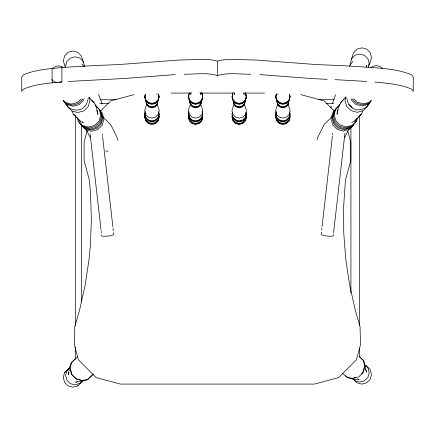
<?xml version="1.0" encoding="UTF-8"?>
<svg xmlns="http://www.w3.org/2000/svg" width="435" height="435" viewBox="0 0 435 435"><rect width="100%" height="100%" fill="white"/><g stroke="black" fill="none" stroke-linecap="round" stroke-linejoin="round"><path stroke-width="0.65" d="M366.346 67.12L366.449 65.163L366.112 66.327M321.237 234.035L321.47 232.018M321.699 230.006L321.927 227.989M322.079 226.64L332.405 136.024M332.558 134.676L332.715 133.327M333.438 234.063L333.21 236.08C329.3 236.558 324.869 236.053 321.16 234.71M333.591 232.72L344.917 133.349M277.96 94.531L278.041 93.846M190.927 92.573L190.66 94.531L191.155 92.693M234.579 92.573L234.313 94.531L234.644 93.307M345.82 96.782L344.933 100.365L346.684 106.336L351.181 110.707L357.233 112.306L363.203 110.707L367.504 106.336L367.945 104.541M355.487 121.773L355.188 122.969L350.893 127.341L344.917 128.939L338.87 127.341L334.368 122.969L332.623 116.999L334.096 111.028L336.244 108.842M356.265 120.723L355.971 121.914L351.67 126.286L345.694 127.885L339.648 126.286L335.151 121.914L333.4 115.944L334.874 109.973L339.175 105.602M357.488 117.88L356.749 120.865L352.448 125.231L346.478 126.835L340.431 125.231L335.929 120.865L334.178 114.894L335.651 108.924L339.952 104.552M87.196 130.456L84.129 141.913L84.129 160.656L89.414 180.384L90.545 193.45L91.388 219.67L90.333 245.878L89.099 258.934L85.222 284.876L79.485 310.47L74.787 326.652L74.341 344.634L78.414 359.832L96.168 377.585L120.419 384.083L314.418 384.083L338.664 377.585L356.417 359.832L360.49 344.634L360.049 326.652L355.346 310.47L349.609 284.876L345.733 258.934L343.737 232.779L343.634 206.554L345.417 180.384L350.789 160.336L350.789 142.234L347.842 131.239M69.85 367.809L66.854 370.783L65.598 375.459L66.859 380.152L70.291 383.616L74.978 384.91L80.013 383.349M75.619 358.522L70.834 363.258L69.225 369.277L68.366 374.85L69.013 372.442M145.29 94.292L144.811 96.26L145.768 99.805L148.378 102.399L151.94 103.351L155.507 102.399L158.117 99.805L159.074 96.26L158.438 93.699M145.448 94.216L144.811 96.777L145.768 100.322L148.378 102.916L151.94 103.867L155.507 102.916L158.117 100.322L159.074 96.777L158.596 94.808M145.448 94.732L144.811 97.293L145.768 100.838L148.378 103.432L151.94 104.384L155.507 103.432L158.117 100.838L159.074 97.293L158.596 95.325M146.339 100.556L146.024 101.931L146.818 104.873L148.982 107.026L151.94 107.815L154.903 107.026L157.068 104.873L157.861 101.736M145.29 111.817L144.811 113.785L145.768 117.33L148.378 119.924L151.94 120.876L155.507 119.924L158.117 117.33L159.074 113.785L158.596 111.817M145.448 111.741L144.811 114.296L145.768 117.847L148.378 120.441L151.94 121.392L155.507 120.441L158.117 117.847L159.074 114.296L158.596 112.328M145.448 112.257L144.811 114.813L145.768 118.358L148.378 120.957L151.94 121.903L155.507 120.957L158.117 118.358L159.074 114.813L158.596 112.844M145.127 114.981L144.811 116.362L145.768 119.908L148.378 122.501L151.94 123.453L155.507 122.501L158.117 119.908L159.074 116.362L158.753 114.981M145.127 115.498L144.811 116.874L145.768 120.419L148.378 123.018L151.94 123.964L155.507 123.018L158.117 120.419L159.074 116.874L158.596 114.905M145.127 116.014L144.811 117.39L145.768 120.935L148.378 123.535L151.94 124.481L155.507 123.535L158.117 120.935L159.074 117.39L158.596 115.422M189.415 92.519L188.458 96.064L189.415 99.805L192.025 102.399L195.592 103.351L199.159 102.399L201.769 99.805L202.721 96.26L201.769 92.519M189.415 93.036L188.458 96.581L189.415 100.322L192.025 102.916L195.592 103.867L199.159 102.916L201.769 100.322L202.721 96.777L201.769 93.036M188.937 95.325L188.458 97.293L189.415 100.838L192.025 103.432L195.592 104.384L199.159 103.432L201.769 100.838L202.721 97.097M188.937 111.817L188.458 113.785L189.415 117.33L192.025 119.924L195.592 120.876L199.159 119.924L201.769 117.33L202.721 113.785L202.248 111.817M188.937 112.328L188.458 114.296L189.415 117.847L192.025 120.441L195.592 121.392L199.159 120.441L201.769 117.847L202.721 114.296L202.085 111.741M188.937 112.844L188.458 114.813L189.415 118.358L192.025 120.957L195.592 121.903L199.159 120.957L201.769 118.358L202.721 114.617M188.779 114.981L188.458 116.362L189.415 119.908L192.025 122.501L195.592 123.453L199.159 122.501L201.769 119.908L202.721 116.167M188.937 114.905L188.458 116.874L189.415 120.419L192.025 123.018L195.592 123.964L199.159 123.018L201.769 120.419L202.721 116.678M188.937 115.422L188.458 117.39L189.415 120.935L192.025 123.535L195.592 124.481L199.159 123.535L201.769 120.935L202.721 117.194M233.068 92.519L232.111 96.064L233.068 99.805L235.678 102.399L239.239 103.351L242.806 102.399L245.416 99.805L246.373 96.26L245.416 92.519M232.904 93.623L232.111 96.777L233.068 100.322L235.678 102.916L239.239 103.867L242.806 102.916L245.416 100.322L246.373 96.777L245.579 93.623M232.431 95.912L232.111 97.293L233.068 100.838L235.678 103.432L239.239 104.384L242.806 103.432L245.416 100.838L246.373 97.293L245.579 94.139M232.431 112.404L232.111 113.785L233.068 117.33L235.678 119.924L239.239 120.876L242.806 119.924L245.416 117.33L246.373 113.785L246.052 112.404M232.431 112.921L232.111 114.296L233.068 117.847L235.678 120.441L239.239 121.392L242.806 120.441L245.416 117.847L246.373 114.296L246.052 112.921M232.431 113.437L232.111 114.813L233.068 118.358L235.678 120.957L239.239 121.903L242.806 120.957L245.416 118.358L246.373 114.813L246.052 113.437M232.431 114.981L232.111 116.362L233.068 119.908L235.678 122.501L239.239 123.453L242.806 122.501L245.416 119.908L246.373 116.362L246.052 114.981M232.431 115.498L232.111 116.874L233.068 120.419L235.678 123.018L239.239 123.964L242.806 123.018L245.416 120.419L246.373 116.874L246.052 115.498M232.431 116.014L232.111 117.39L233.068 120.935L235.678 123.535L239.239 124.481L242.806 123.535L245.416 120.935L246.373 117.39L246.052 116.014M276.399 93.699L275.757 96.26L276.714 99.805L279.324 102.399L282.891 103.351L286.458 102.399L289.068 99.805L290.02 96.26L289.547 94.292M276.399 94.216L275.757 96.777L276.714 100.322L279.324 102.916L282.891 103.867L286.458 102.916L289.068 100.322L290.02 96.777L289.547 94.808M276.399 94.732L275.757 97.293L276.714 100.838L279.324 103.432L282.891 104.384L286.458 103.432L289.068 100.838L290.02 97.293L289.547 95.325M277.291 100.556L276.97 101.931L277.764 104.873L279.933 107.026L282.891 107.815L285.849 107.026L288.019 104.873L288.807 101.736M276.236 111.817L275.757 113.785L276.714 117.33L279.324 119.924L282.891 120.876L286.458 119.924L289.068 117.33L290.02 113.785L289.547 111.817M276.399 111.741L275.757 114.296L276.714 117.847L279.324 120.441L282.891 121.392L286.458 120.441L289.068 117.847L290.02 114.296L289.547 112.328M276.399 112.257L275.757 114.813L276.714 118.358L279.324 120.957L282.891 121.903L286.458 120.957L289.068 118.358L290.02 114.813L289.547 112.844M276.078 114.981L275.757 116.362L276.714 119.908L279.324 122.501L282.891 123.453L286.458 122.501L289.068 119.908L290.02 116.362L289.705 114.981M276.078 115.498L275.757 116.874L276.714 120.419L279.324 123.018L282.891 123.964L286.458 123.018L289.068 120.419L290.02 116.874L289.547 114.905M276.078 116.014L275.757 117.39L276.714 120.935L279.324 123.535L282.891 124.481L286.458 123.535L289.068 120.935L290.02 117.39L289.547 115.422M65.598 66.142L66.854 61.558L70.28 58.138L74.961 56.8L79.648 57.904L83.08 61.156L84.694 66.604M70.013 368.113L68.806 368.429L64.619 372.572L63.271 377.444L64.538 382.316L68.078 385.878L72.939 387.183L77.822 385.872L78.474 385.236M363.035 371.86L364.416 366.863M351.518 59.225L353.519 52.765L357.211 49.122L362.127 47.817L366.95 49.209L370.392 52.923L371.528 57.958L369.494 64.51L368.157 65.75M368.102 67.349L369.217 63.494L367.999 58.91L364.601 55.468L359.93 54.092L355.232 55.153L351.774 58.361L350.126 63.82L350.474 65.13M84.102 98.457L83.574 100.251L79.078 104.617L73.026 106.222L67.055 104.617L63.184 100.686M88.229 98.576L86.353 104.715L82.258 108.69C75.984 112.072 67.811 109.109 64.907 102.698M330.769 108.027L331.465 106.135M332.389 103.606L335.624 94.754M370.027 102.47C367.124 108.875 358.951 111.838 352.676 108.462L348.576 104.487L346.706 98.343M146.785 104.797L145.643 107.233L144.67 110.849L145.643 114.47L148.302 117.113L151.94 118.086L155.578 117.113L158.242 114.47L159.215 110.849L158.242 107.233L156.812 104.193M190.726 104.193L189.29 107.233L188.317 110.849L189.29 114.47L191.955 117.113L195.592 118.086L199.23 117.113L201.894 114.47L202.868 110.849L201.894 107.233L200.747 104.797M234.373 104.193L232.942 107.233L231.969 110.849L232.942 114.47L235.601 117.113L239.239 118.086L242.877 117.113L245.541 114.47L246.514 110.849L245.541 107.233L244.111 104.193M277.737 104.797L276.589 107.233L275.616 110.849L276.589 114.47L279.254 117.113L282.891 118.086L286.529 117.113L289.193 114.47L290.167 110.849L289.193 107.233L287.758 104.193M348.816 129.157L345.216 136.443L344.357 137.319M345.95 97.299C340.252 101.273 337.805 107.614 337.054 114.258L338.077 109.696M351.67 122.534L354.628 121.001L361.24 114.291L362.926 111.132M349.283 66.076L352.97 61.199M334.254 111.382L332.536 113.133L331.062 119.103L332.813 125.073L337.31 129.445L343.362 131.044L349.332 129.445L353.633 125.073M334.515 111.773L333.607 112.692L332.209 118.363L333.868 124.04L338.147 128.189L343.889 129.712L349.566 128.189L350.474 127.265M371.158 100.534L369.44 102.285L363.464 103.883L357.418 102.285L353.818 98.788M371.24 100.713L368.657 103.334L362.687 104.938L356.64 103.334L352.138 98.968M371.321 100.893L367.879 104.389L361.904 105.988L355.857 104.389L351.36 100.017L351.007 98.827M340.67 102.649L343.28 100.012M358.63 116.933L361.24 114.291M344.863 98.386L346.075 97.163M354.628 121.001L357.048 118.554M100.306 111.295L110.718 100.882L133.996 94.645M68.806 368.429L64.619 372.572M79.659 383.692L82.661 380.717M77.822 385.872L82.003 381.734L81.416 382.305M77.425 381.685L75.614 382.158L81.302 381.451L87.332 379.885L92.557 374.714M361.48 373.855L362.861 372.485M77.414 356.852L71.644 362.464L70.035 368.488L71.655 374.54L76.076 378.994L82.112 380.663L88.142 379.097L93.427 373.948M66.854 370.783L67.207 370.441M81.117 99.017L77.517 102.513L71.47 104.112L65.495 102.513L63.776 100.768M82.797 99.196L78.295 103.568L72.248 105.167L66.272 103.568L63.265 100.507M332.356 116.395L324.118 124.502L318.126 136.644A9.7 9.472 36.5 0 0 317.088 139.57M184.13 74.211C195.195 74.336 206.707 72.324 217.5 75.549C228.293 72.324 239.805 74.336 250.87 74.211M353.704 377.933L355.58 377.433M333.422 110.653L335.298 110.229M333.775 110.892L334.988 110.62M61.9 67.545C48.889 68.877 35.48 69.638 23.311 74.836L21.75 77.109L21.75 91.437L23.311 89.164C35.48 83.966 48.889 83.205 61.9 81.872L61.9 67.545L68.148 67.137A495.71 85.673 -5.6 0 1 99.925 65.31L107.864 65.038A97.87 16.954 -4 0 0 132.131 63.553L178.524 60.073L202.335 59.399A17.933 3.116 -0.8 0 1 217.5 61.221A17.933 3.116 0.8 0 1 232.665 59.399L256.476 60.073L302.869 63.553A97.87 16.954 4 0 0 327.136 65.038L335.075 65.31A495.71 85.673 5.6 0 1 366.852 67.137C381.963 68.311 397.525 69.024 411.689 74.836L413.25 77.109L413.25 91.437L411.689 89.164C400.086 84.178 387.291 83.319 374.867 82.036M175.066 74.613L124.024 78.496L68.148 81.47M170.993 93.085L189.29 93.085M201.492 93.085L233.345 93.085M244.867 93.085L264.518 93.085M100.104 99.713L116.379 99.713M318.507 99.713L334.107 99.713M99.697 103.438L108.516 103.438M326.299 103.438L333.759 103.438M327.136 79.366L310.976 78.496L259.934 74.613M335.075 79.638L366.852 81.47M300.835 94.645L324.118 100.882L334.531 111.295M82.481 125.465L88.457 127.063L94.504 125.465L99.006 121.093L100.751 115.123L99.283 109.152L94.982 104.781M357.94 379.059L359.141 379.385L353.432 379.249L347.413 377.629L345.548 375.758M77.914 379.233L76.043 378.711L71.927 374.568L70.416 368.934M79.165 379.576L81.66 380.266M77.887 118.782L80.306 121.229L83.264 122.762L82.405 121.892M359.555 356.608L364.046 361.137L366.449 372.142L365.666 369.119M366.074 365.492L370.218 369.592L371.517 374.47L370.207 379.325L366.64 382.86L361.768 384.121L356.896 382.773L352.769 378.684M342.628 373.431L346.603 376.917L352.627 378.542L358.674 376.928L363.133 372.507L364.802 366.471L363.236 360.425L359.299 356.444M103.068 117.091L110.816 124.731L116.808 136.878M349.207 104.509L352.355 107.57M364.601 364.579L367.999 368.015L369.217 372.703L367.918 377.395L364.459 380.821L359.761 382.077L355.09 380.815L353.465 379.217M88.86 97.396L90.072 98.62M91.654 100.24C96.151 103.595 96.869 109.37 97.88 114.492L96.853 110.311M72.009 111.36L73.694 114.525L76.304 117.162M88.985 97.527L94.264 102.883M95.76 105.835L100.061 110.207L101.534 116.178L99.784 122.148L95.287 126.514L89.235 128.118L83.264 126.514L78.963 122.148L78.67 120.952M99.12 109.511L100.838 111.257L102.312 117.227L100.567 123.197L96.064 127.569L90.018 129.168L84.042 127.569L79.741 123.197M100.681 111.616L102.399 113.361L103.873 119.331L102.122 125.302L97.625 129.673L91.573 131.272L85.603 129.673L81.302 125.302L80.861 123.513M73.694 114.525L80.306 121.229M82.645 125.655L78.186 121.093L77.299 117.51M84.004 127.036L85.369 128.423L91.045 129.94L96.787 128.423L101.061 124.269L102.725 118.597L101.322 112.926M90.578 137.547L89.719 136.672L86.119 129.391M81.878 63.918L83.933 66.517M98.555 94.324L102.16 103.802M65.277 67.311L63.363 61.02L64.543 56.006L68.018 52.33L72.857 50.987L77.762 52.325L81.421 55.995L83.292 62.167M243.839 93.307L244.171 94.531L243.904 92.573M200.024 92.693L200.519 94.531L200.258 92.573M201.193 100.556L201.508 101.931L200.72 104.873L198.55 107.026L195.592 107.815L192.634 107.026L190.465 104.873L189.671 101.736M89.115 97.01L90.001 100.594L88.251 106.564L83.748 110.936L77.702 112.534L71.731 110.936L67.43 106.564L66.99 104.775M156.79 93.846L156.872 94.531M102.301 134.002L102.459 135.35M102.611 136.699L112.855 226.64M113.013 227.989L113.317 230.675M113.546 232.692L113.774 234.71C110.071 236.053 105.64 236.558 101.73 236.08L101.578 234.737M90.099 134.023L100.963 229.359M101.116 230.702L101.35 232.72M359.473 115.645L359.473 325.282M359.473 348.353L359.473 357.173M350.92 127.156L350.92 292.913M288.807 100.702L288.019 103.84L285.849 105.993L282.891 106.782L279.933 105.993L277.764 103.84L276.97 100.702M288.807 101.219L288.019 104.356L285.849 106.51L282.891 107.298L279.933 106.51L277.764 104.356L276.97 101.219M245.161 100.702L244.367 103.84L242.203 105.993L239.239 106.782L236.281 105.993L234.117 103.84L233.323 100.702M245.161 101.219L244.367 104.356L242.203 106.51L239.239 107.298L236.281 106.51L234.117 104.356L233.323 101.219M245.161 101.736L244.367 104.873L242.203 107.026L239.239 107.815L236.281 107.026L234.117 104.873L233.323 101.736M217.5 61.221L217.5 75.549M201.508 100.702L200.72 103.84L198.55 105.993L195.592 106.782L192.634 105.993L190.465 103.84L189.671 100.702M201.508 101.219L200.72 104.356L198.55 106.51L195.592 107.298L192.634 106.51L190.465 104.356L189.671 101.219M157.861 100.702L157.068 103.84L154.903 105.993L151.94 106.782L148.982 105.993L146.818 103.84L146.024 100.702M157.861 101.219L157.068 104.356L154.903 106.51L151.94 107.298L148.982 106.51L146.818 104.356L146.024 101.219M81.611 125.329L81.611 301.933M75.462 115.373L75.462 325.924M75.462 346.983L75.462 359.207M52.102 68.48L52.102 82.808M371.055 67.501A8.488 8.287 36.5 0 1 382.479 68.366M117.086 137.411A9.7 9.472 -36.5 0 1 117.934 140.429M108.152 151.206A9.7 9.472 -36.5 0 1 105.667 150.88M61.987 81.802A8.488 8.287 -36.5 0 1 58.915 82.612M57.692 82.612A8.488 8.287 -36.5 0 1 51.787 79.474M52.918 68.143A8.488 8.287 -36.5 0 1 62.868 67.039"/></g></svg>
